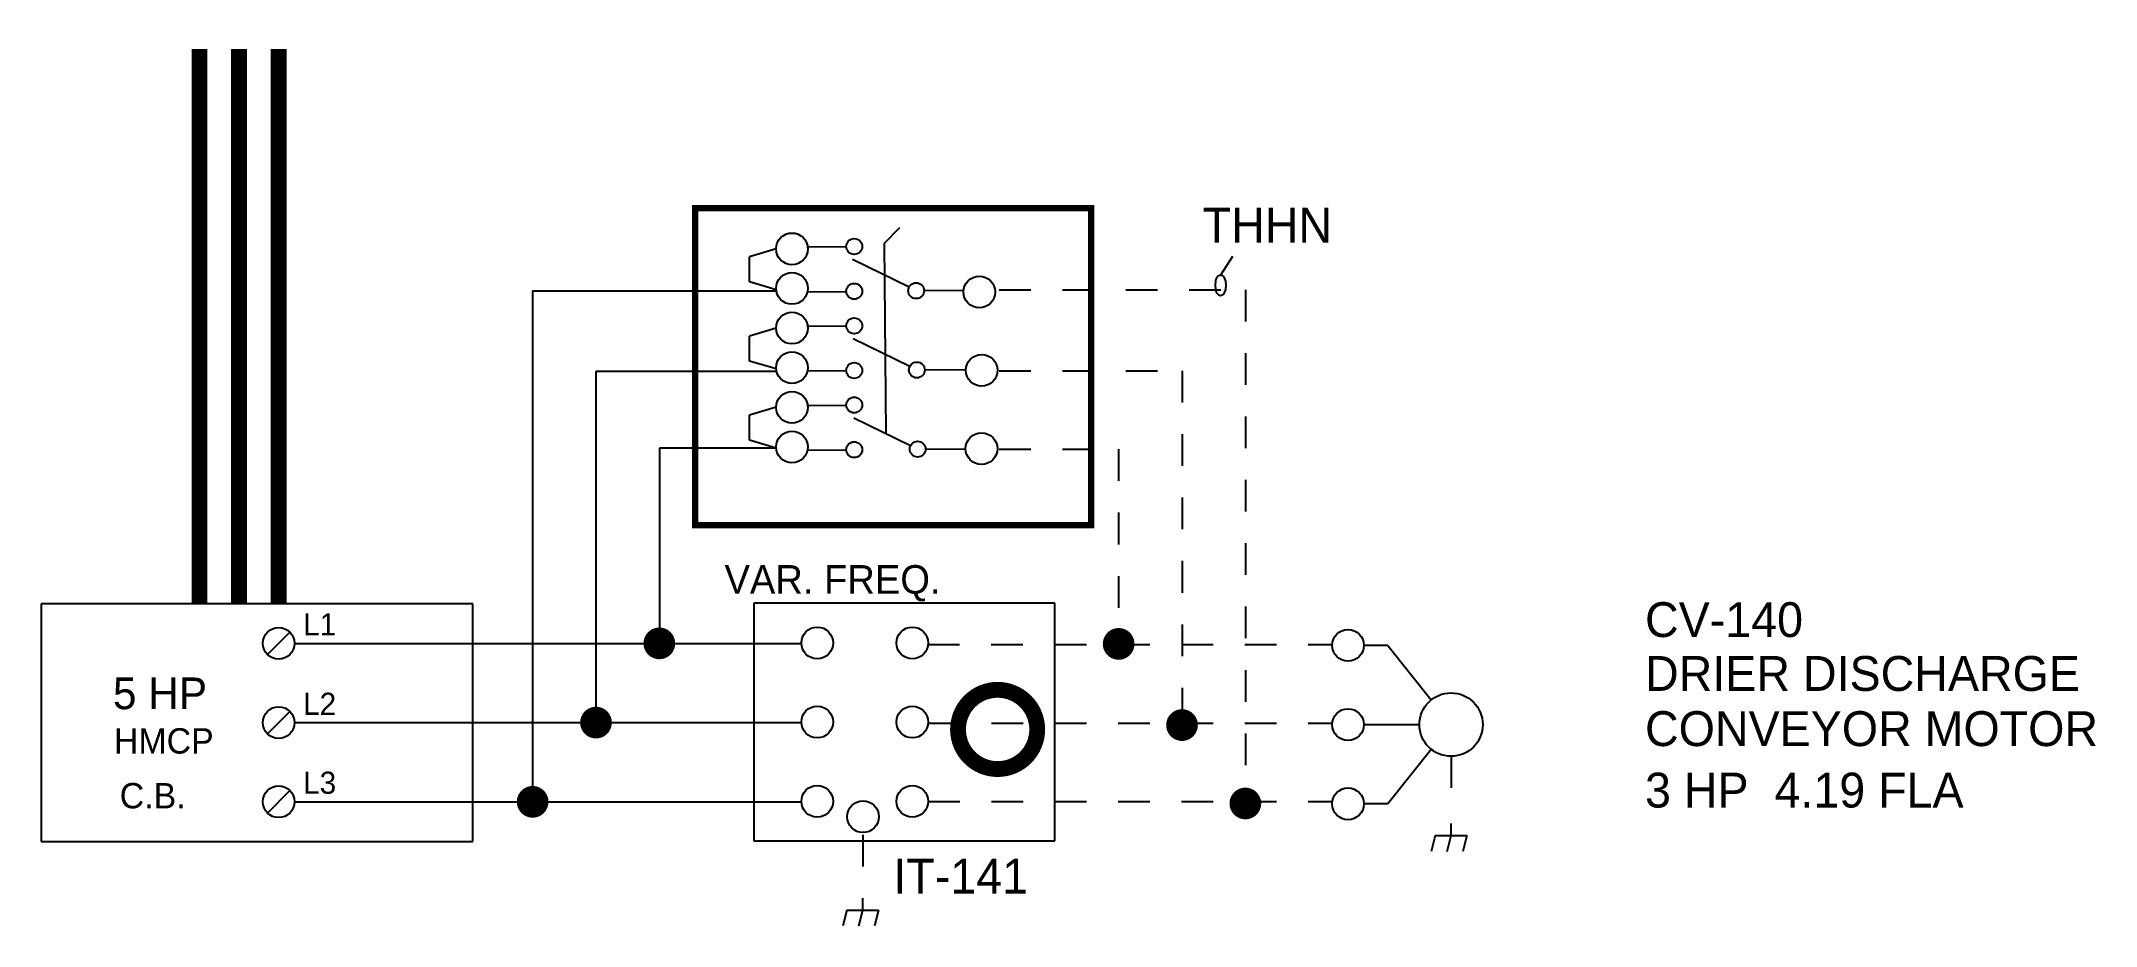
# Model space of a CAD drawing. Extents: x -0.03 to 6.46, y -2.74 to 0.05.
import ezdxf
from ezdxf.enums import TextEntityAlignment as Align

# ---------------------------------------------------------------- set-up
doc = ezdxf.new("R2010")
doc.units = 0
doc.header["$MEASUREMENT"] = 0
doc.linetypes.add('FIELD', pattern=[0.4, 0.05, -0.05, 0.05, -0.05, 0.05, -0.05, 0.05, -0.05])
doc.layers.get('0').update_dxf_attribs({"color": 2, "linetype": 'CONTINUOUS'})
for name, color, linetype in [('1', 5, 'CONTINUOUS'), ('FIELD', 1, 'FIELD'), ('TEXT', 7, 'CONTINUOUS'), ('TIE', 7, 'CONTINUOUS'), ('WIRE', 4, 'CONTINUOUS')]:
    doc.layers.add(name, color=color, linetype=linetype)

# ---------------------------------------------------------------- blocks, each defined once
blk = doc.blocks.new('TIE')
at = {"layer": 'TIE', "const_width": 0.05}
for points in [[(0.025, 0, 1), (-0.025, 0, 1)], [(-0.025, 0, 1), (0.025, 0, 1)]]:
    blk.add_lwpolyline(points, format="xyb", dxfattribs=at)

msp = doc.modelspace()

# ---------------------------------------------------------------- linework, layer by layer
for p, q in [((2.3909, -0.6006), (2.5159, -0.5995)), ((2.3909, -0.7418), (2.5159, -0.7407)), ((2.7615, -0.7385), (2.8865, -0.7374)), ((2.3909, -0.8506), (2.5159, -0.8495)), ((2.3909, -0.9918), (2.5159, -0.9907)), ((2.7637, -0.9885), (2.8887, -0.9874)), ((2.3909, -1.1006), (2.5159, -1.0995)), ((2.3909, -1.2418), (2.5159, -1.2407)), ((2.7659, -1.2385), (2.8909, -1.2374)), ((4.225, -1.8576), (4.15, -1.8576)), ((4.225, -1.8576), (4.3625, -2.0295)), ((4.15, -2.1076), (4.325, -2.1076)), ((4.3625, -2.1857), (4.225, -2.3576)), ((4.225, -2.3576), (4.15, -2.3576))]:
    msp.add_line(p, q)
at = {"color": 3}
for p, q in [((4.425, -2.4576), (4.425, -2.4201)), ((2.5676, -2.6927), (2.5676, -2.6552))]:
    msp.add_line(p, q, dxfattribs=at)
at = {"layer": '1'}
for p, q in [((2.6352, -0.5896), (2.6848, -0.5392)), ((2.2941, -0.6066), (2.21, -0.6316)), ((2.21, -0.7106), (2.21, -0.6316)), ((2.7141, -0.7277), (2.5357, -0.6405)), ((2.6352, -0.5896), (2.6405, -1.1896)), ((3.6981, -0.6885), (3.7361, -0.6298)), ((2.2943, -0.7356), (2.21, -0.7106)), ((1.5256, -0.7393), (1.5256, -2.3513)), ((1.5256, -0.7393), (2.2922, -0.7393)), ((2.2941, -0.8566), (2.21, -0.8816)), ((2.21, -0.9606), (2.21, -0.8816)), ((2.7163, -0.9777), (2.5379, -0.8905)), ((2.2943, -0.9856), (2.21, -0.9606)), ((1.7256, -0.9937), (1.7256, -2.1013)), ((2.2956, -0.9937), (1.7256, -0.9937)), ((2.2941, -1.1066), (2.21, -1.1316)), ((2.21, -1.2106), (2.21, -1.1316)), ((2.7184, -1.2277), (2.54, -1.1404)), ((2.2943, -1.2356), (2.21, -1.2106)), ((1.9256, -1.2356), (1.9256, -1.8513)), ((2.2957, -1.2356), (1.9256, -1.2356)), ((1.3372, -1.7262), (-0.0261, -1.7262)), ((-0.0261, -1.7262), (-0.0261, -2.4762)), ((1.3372, -2.4762), (1.3372, -1.7262)), ((1.3372, -2.4762), (1.3372, -1.7262)), ((0.7739, -1.8513), (2.3739, -1.8513)), ((0.7739, -2.1013), (2.3739, -2.1013)), ((0.7739, -2.3513), (2.3739, -2.3513)), ((-0.0261, -2.4762), (1.3372, -2.4762))]:
    msp.add_line(p, q, dxfattribs=at)
at = {"layer": '1', "color": 4}
for p, q in [((2.2239, -1.7248), (2.2239, -2.4748)), ((3.1739, -1.7248), (2.2239, -1.7248)), ((3.1739, -2.4748), (3.1739, -1.7248)), ((2.2239, -2.4748), (3.1739, -2.4748))]:
    msp.add_line(p, q, dxfattribs=at)
at = {"layer": '1', "color": 5}
for p, q in [((0.7592, -1.8158), (0.6885, -1.8866)), ((0.7592, -2.0658), (0.6885, -2.1366)), ((0.7592, -2.3158), (0.6885, -2.3866))]:
    msp.add_line(p, q, dxfattribs=at)
at = {"layer": '1', "color": 3}
for p, q in [((4.375, -2.4576), (4.3625, -2.5076)), ((4.375, -2.4576), (4.475, -2.4576)), ((4.4125, -2.5076), (4.425, -2.4576)), ((4.475, -2.4576), (4.4625, -2.5076)), ((2.5176, -2.6927), (2.5051, -2.7427)), ((2.5176, -2.6927), (2.6176, -2.6927)), ((2.5551, -2.7427), (2.5676, -2.6927)), ((2.6176, -2.6927), (2.6051, -2.7427))]:
    msp.add_line(p, q, dxfattribs=at)
at = {"layer": '1'}
for points, const_width in [([(0.4739, 0.0238), (0.4739, -1.7262)], 0.05), ([(0.5989, 0.0238), (0.5989, -1.7262)], 0.05), ([(0.7239, 0.0238), (0.7239, -1.7262)], 0.05), ([(2.0387, -0.4779), (3.2887, -0.4779), (3.2887, -1.4779), (2.0387, -1.4779), (2.0387, -0.4779)], 0.02)]:
    msp.add_lwpolyline(points, dxfattribs=dict(at, const_width=const_width))
msp.add_lwpolyline([(3.714, -0.7216), (3.7126, -0.735, -0.064903), (3.7091, -0.7451, -0.104182), (3.7026, -0.7532), (3.6974, -0.7548), (3.6917, -0.7528, -0.104182), (3.6856, -0.7451, -0.064903), (3.6821, -0.735), (3.6808, -0.7216), (3.6821, -0.7082, -0.064903), (3.6856, -0.6981, -0.104182), (3.6917, -0.6904), (3.6974, -0.6884), (3.703, -0.6904, -0.104182), (3.7091, -0.6981, -0.064903), (3.7126, -0.7082)], format="xyb", close=True, dxfattribs=at)
at = {"layer": '1', "color": 5}
for centre in [(2.3441, -0.6066), (2.3441, -0.7316), (2.9354, -0.7426), (2.3441, -0.8566), (2.3441, -0.9816), (2.9433, -0.9897), (2.3441, -1.1066), (2.3441, -1.2316), (2.9426, -1.2369), (0.7239, -1.8512), (0.7239, -2.1012), (0.7239, -2.3512)]:
    msp.add_circle(centre, 0.05, dxfattribs=at)
at = {"layer": '1'}
for centre, radius in [((2.5409, -0.5993), 0.025), ((2.5409, -0.7404), 0.025), ((2.7365, -0.7387), 0.025), ((2.5409, -0.8493), 0.025), ((2.5409, -0.9904), 0.025), ((2.7387, -0.9887), 0.025), ((2.5409, -1.0993), 0.025), ((2.5409, -1.2404), 0.025), ((2.7409, -1.2387), 0.025), ((2.4239, -1.8498), 0.05), ((2.7239, -1.8498), 0.05), ((4.1, -1.8576), 0.05), ((4.425, -2.1076), 0.1), ((2.4239, -2.0998), 0.05), ((2.7239, -2.0998), 0.05), ((4.1, -2.1076), 0.05), ((2.4239, -2.3498), 0.05), ((2.7239, -2.3498), 0.05), ((4.1, -2.3576), 0.05), ((2.5689, -2.3984), 0.05)]:
    msp.add_circle(centre, radius, dxfattribs=at)
at = {"layer": 'FIELD'}
for p, q in [((2.9982, -0.7354), (3.7756, -0.7354)), ((2.9982, -0.9914), (3.5756, -0.9914)), ((2.9982, -1.2389), (3.3756, -1.2389)), ((2.7736, -1.8553), (4.0501, -1.8553)), ((2.7738, -2.1028), (4.0502, -2.1028)), ((4.425, -2.2076), (4.425, -2.4076)), ((2.7739, -2.3503), (4.0505, -2.3503)), ((2.5676, -2.4552), (2.5676, -2.6552))]:
    msp.add_line(p, q, dxfattribs=at)
at = {"layer": 'FIELD', "linetype": 'FIELD'}
for p, q in [((3.7756, -0.7354), (3.7756, -2.3565)), ((3.5756, -0.9914), (3.5756, -2.1091)), ((3.3756, -1.2389), (3.3756, -1.853))]:
    msp.add_line(p, q, dxfattribs=at)
at = {"layer": 'WIRE', "const_width": 0.05}
msp.add_lwpolyline([(2.8685, -2.1229, 1), (3.1185, -2.1229, 1)], format="xyb", close=True, dxfattribs=at)

# ---------------------------------------------------------------- block references
at = {"layer": 'FIELD', "linetype": 'FIELD'}
for p in [(1.9256, -1.8513), (3.3756, -1.853), (1.7256, -2.1013), (3.5756, -2.1091), (1.5256, -2.3513), (3.7756, -2.3565)]:
    msp.add_blockref('TIE', p, dxfattribs=at)

# ---------------------------------------------------------------- texts
at = {"layer": 'TEXT'}
for s, height, p in [('   THHN', 0.11, (3.7836, -0.5866)), ('L1', 0.07, (0.8533, -1.8261)), ('5 HP', 0.1, (0.3493, -2.0589)), ('L2', 0.07, (0.8533, -2.0771)), ('HMCP', 0.08, (0.3613, -2.199)), ('L3', 0.07, (0.8533, -2.326)), ('C.B.', 0.08, (0.3261, -2.3718))]:
    msp.add_text(s, height=height, dxfattribs=at).set_placement(p, align=Align.CENTER)
for s, height, p in [('VAR. FREQ.', 0.09, (2.1313, -1.6945)), ('CV-140', 0.11, (5.0373, -1.8314)), ('DRIER DISCHARGE', 0.11, (5.0373, -2.0013)), ('CONVEYOR MOTOR', 0.11, (5.0373, -2.1754)), ('3 HP  4.19 FLA', 0.11, (5.0373, -2.3693)), ('IT-141', 0.11, (2.6645, -2.6407))]:
    msp.add_text(s, height=height, dxfattribs=at).set_placement(p)

doc.saveas('drawing.dxf')
